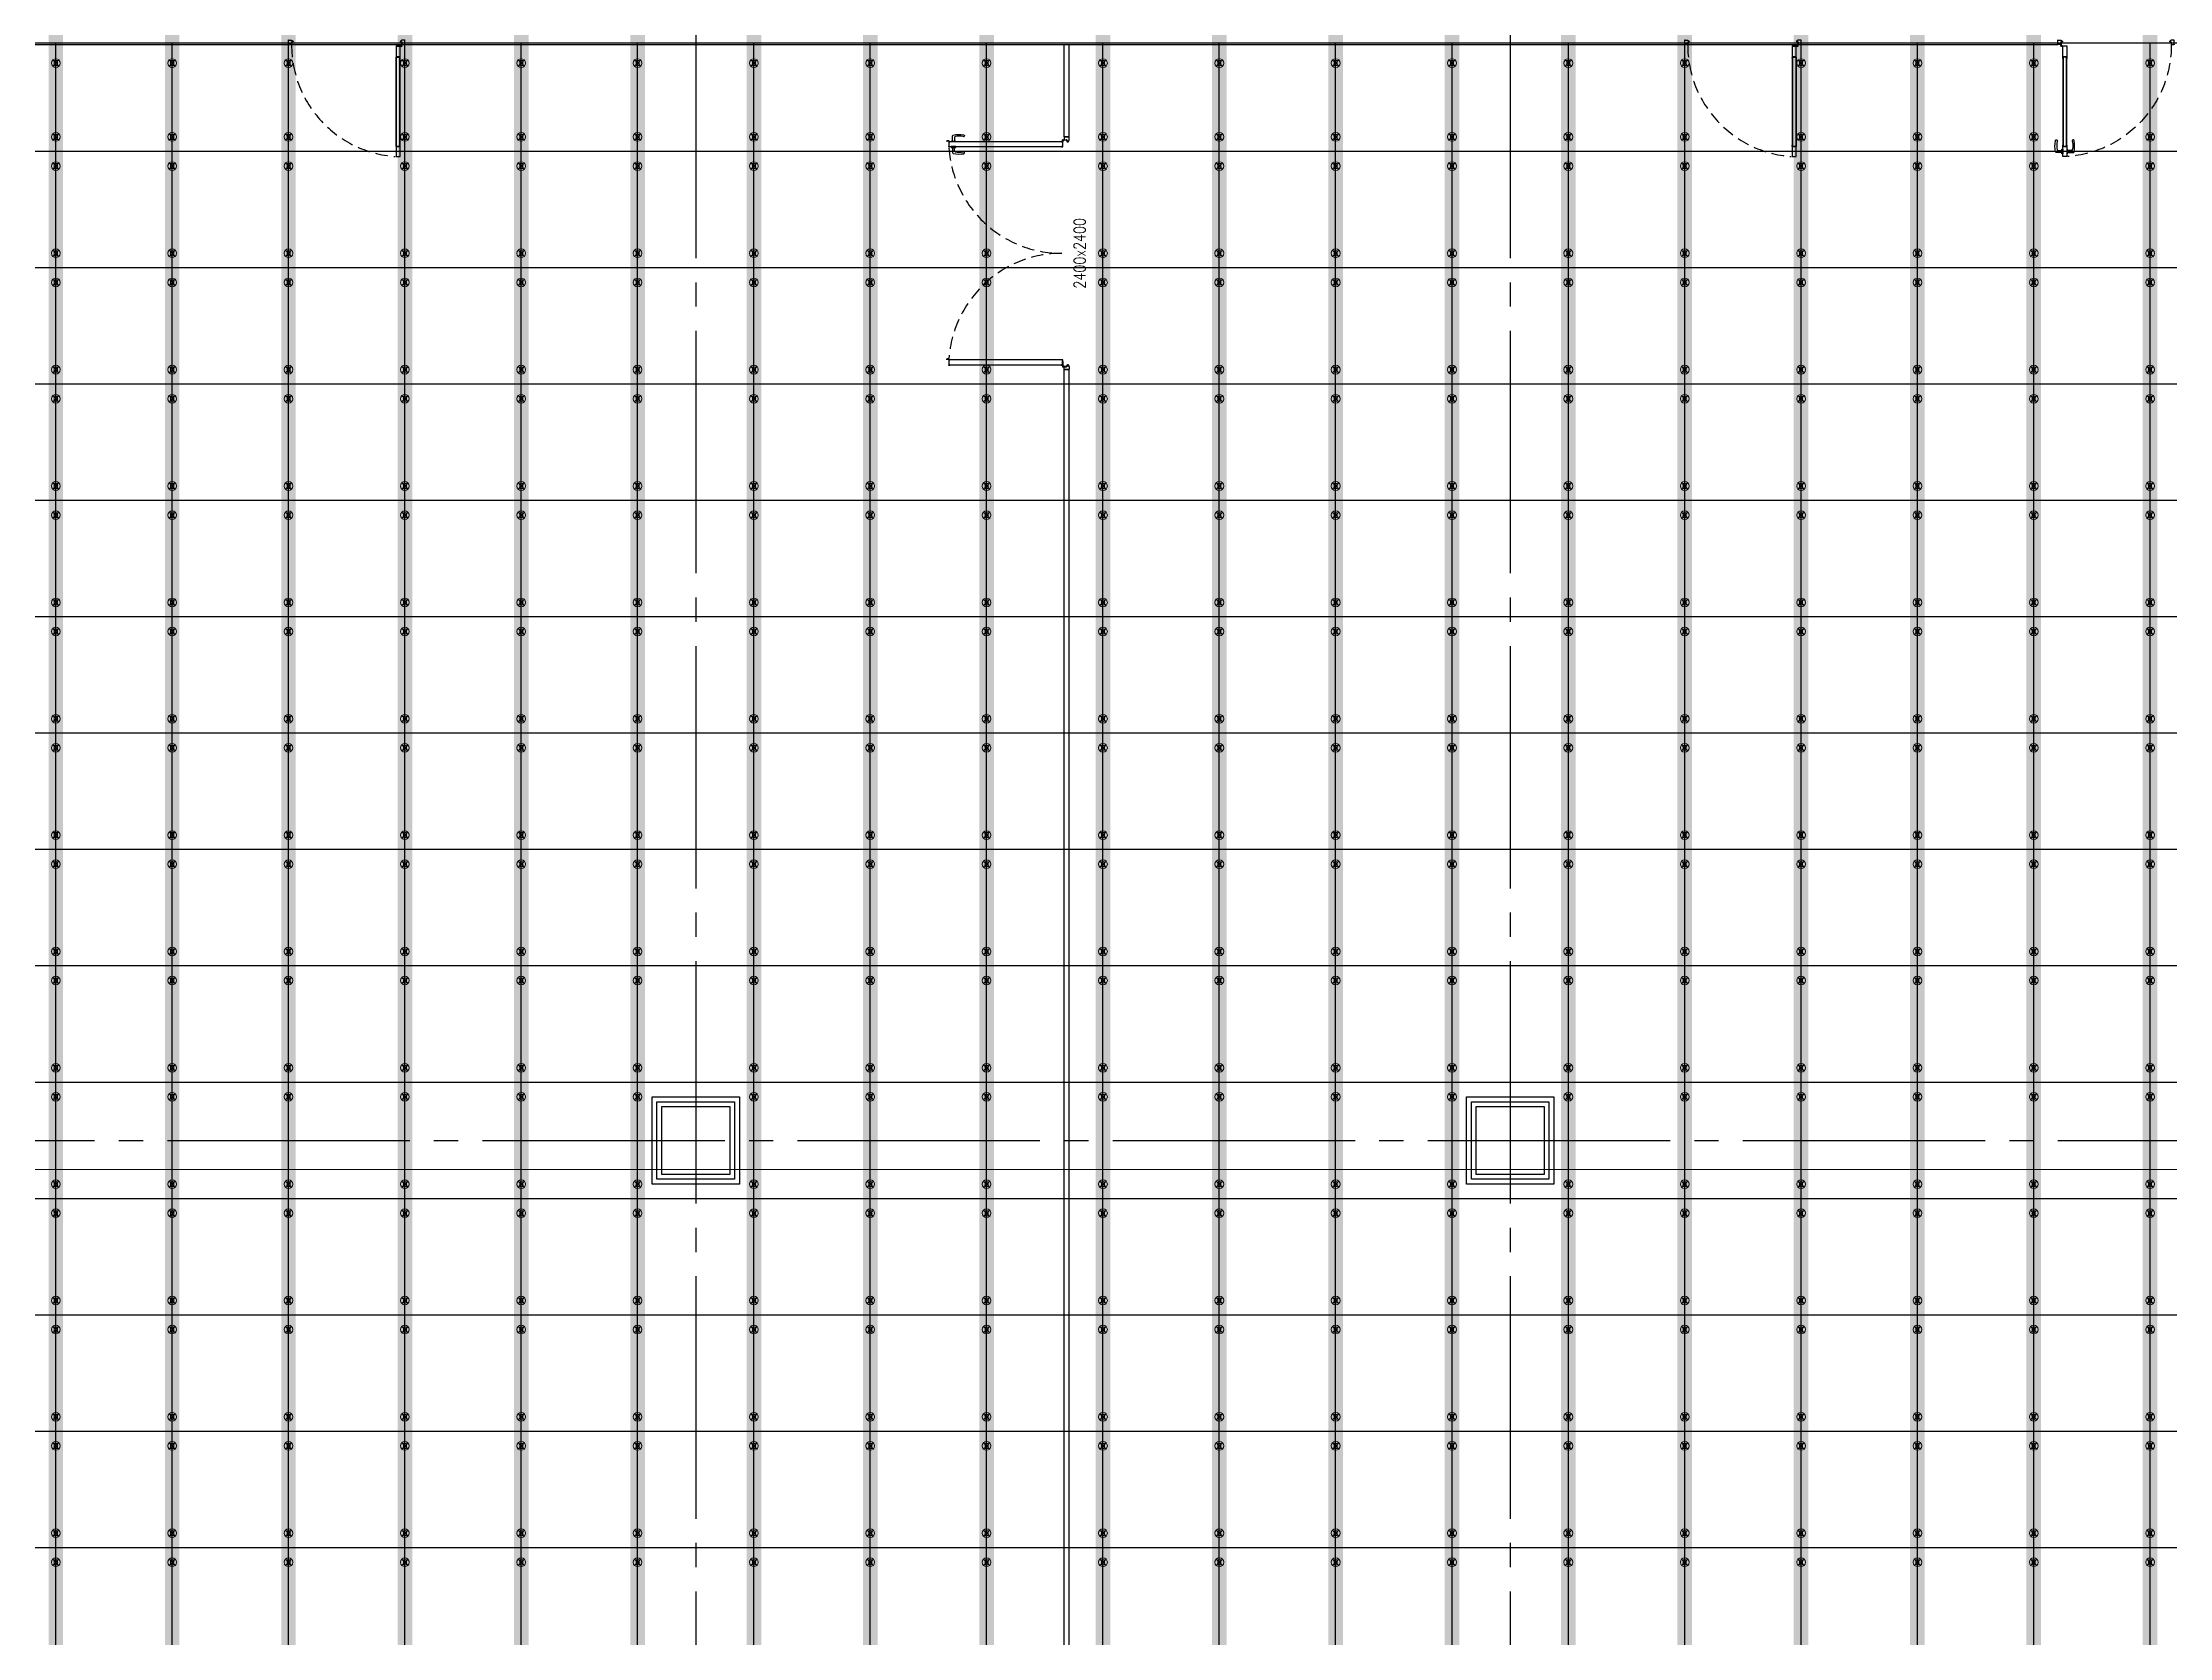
# Model space of a CAD drawing. Header units: millimetres. Extents: x -960 to 41501, y -1010 to 11880.
# Drawn here: x 5326 to 7520, y 6987 to 8632 of the extents above; entities that cross this region are included whole.
import ezdxf
from ezdxf.enums import TextEntityAlignment as Align

# ---------------------------------------------------------------- set-up
doc = ezdxf.new("R2010")
doc.units = ezdxf.units.MM
doc.header["$LTSCALE"] = 100
for name, pattern in [('188K-SM-03-F10-ARCH-PA-Y2257103$0$AP5A-SM-03-F20-ARCH-PA-Y2230801+Y2230803$0$ALL-PA-TXT-Y2221201$0$DASHED', [19.05, 12.7, -6.35]), ('188K-SM-03-F10-ARCH-PA-Y2257103$0$DASHED', [19.05, 12.7, -6.35]), ('X-S-FAB-L10$0$COL-CEN-LIN', [3.25, 2.5, -0.25, 0.25, -0.25])]:
    doc.linetypes.add(name, pattern=pattern)
for name, color, linetype in [('0-XREF', 7, 'Continuous'), ('188K-SM-03-F10-ARCH-CEIL-Y2257103$0$K-CEIL-4.2', 6, 'Continuous'), ('188K-SM-03-F10-ARCH-CEIL-Y2257103$0$K-CEIL-4.2-AREA', 6, 'Continuous'), ('188K-SM-03-F10-ARCH-CEIL-Y2257103$0$K-鋼構', 111, 'Continuous'), ('188K-SM-03-F10-ARCH-PA-Y2257103$0$K-Door', 53, 'Continuous'), ('188K-SM-03-F10-ARCH-PA-Y2257103$0$K-P1S-4.2-單抗', 53, 'Continuous'), ('188K-SM-03-F10-ARCH-PA-Y2257103$0$K-P2D-4.2-雙抗', 53, 'Continuous'), ('X-S-FAB-L10$0$0-DIM-TXT', 8, 'Continuous'), ('X-S-FAB-L10$0$BLOCK', 8, 'Continuous'), ('X-S-FAB-L10$0$CCL', 8, 'X-S-FAB-L10$0$COL-CEN-LIN'), ('X-S-FAB-L10$0$COL-S', 8, 'Continuous'), ('X-S-FAB-L10$0$S-FNDN', 8, 'Continuous')]:
    doc.layers.add(name, color=color, linetype=linetype)
doc.layers.add('188K-SM-03-F10-ARCH-CEIL-Y2257103$0$K-吊點-標準', color=6, linetype='Continuous', lineweight=9)
doc.styles.add('188K-SM-03-F10-ARCH-PA-Y2257103$0$14P7-XFDP10$0$AA-TXT', font='simplex.shx', dxfattribs={"width": 0.8, "bigfont": 'chineset.shx'})
doc.styles.add('188K-SM-03-F10-ARCH-PA-Y2257103$0$AP5A-SM-03-F20-ARCH-PA-Y2230801+Y2230803$0$ALL-PA-TXT-Y2221201$0$Standard', font='txt.shx', dxfattribs={"bigfont": 'chineset.shx'})
doc.styles.add('X-S-FAB-L10$0$CHINA', font='simplex.shx', dxfattribs={"width": 0.75, "bigfont": 'chineset.shx'})
doc.styles.add('X-S-FAB-L10$0$Standard', font='', dxfattribs={"width": 0.8})
doc.styles.add('X-S-FAB-L10$0$TG_NOTE_TEXT', font='simplex.shx', dxfattribs={"width": 0.75, "bigfont": 'chineset.shx'})
doc.styles.get('X-S-FAB-L10$0$Standard').set_extended_font_data('Microsoft JhengHei')

# ---------------------------------------------------------------- blocks, each defined once
blk = doc.blocks.new('X-S-FAB-L10$0$FAB2-L05')
at = {"layer": 'X-S-FAB-L10$0$CCL'}
for p, q in [((-20160, 11005), (-20160, 0)), ((-19320, 11005), (-19320, 0)), ((-26880, 8220), (1210, 8220))]:
    blk.add_line(p, q, dxfattribs=at)
at = {"layer": 'X-S-FAB-L10$0$COL-S'}
for points in [[(-20195, 8255), (-20125, 8255), (-20125, 8185), (-20195, 8185)], [(-19355, 8255), (-19285, 8255), (-19285, 8185), (-19355, 8185)]]:
    blk.add_lwpolyline(points, close=True, dxfattribs=at)
blk = doc.blocks.new('X-S-FAB-L10')
at = {"layer": 'X-S-FAB-L10$0$COL-S'}
for p, q in [((5965, 7535), (6035, 7535)), ((5965, 7465), (5965, 7535)), ((6035, 7535), (6035, 7465)), ((6805, 7535), (6875, 7535)), ((6805, 7465), (6805, 7535)), ((6875, 7535), (6875, 7465)), ((6035, 7465), (5965, 7465)), ((6875, 7465), (6805, 7465))]:
    blk.add_line(p, q, dxfattribs=at)
at = {"layer": 'X-S-FAB-L10$0$S-FNDN', "lineweight": 0, "flags": 128}
for points in [[(11935, 9055), (4350, 9055), (4350, 7470), (9330, 7470), (9330, -55), (11935, -55), (11935, 4530), (11070, 4530), (11070, 5003), (11935, 5003)], [(4350, 7470), (1830, 7470), (1830, 1500), (1812.5, 1500), (1812.5, -55), (9330, -55), (9330, 7470)]]:
    blk.add_lwpolyline(points, close=True, dxfattribs=at)
at = {"layer": 'X-S-FAB-L10$0$BLOCK'}
blk.add_blockref('X-S-FAB-L10$0$FAB2-L05', (26160, -720), dxfattribs=at)
at = {"style": 'X-S-FAB-L10$0$TG_NOTE_TEXT', "width": 0.5, "flags": 1}
for p in [(7463.3, 9020), (18268.3, 8649), (11197.8, 4800.2), (16485.8, 4800.2), (25420.3, 2635), (13360, 320, 0), (7463.3, -33.3)]:
    blk.add_attdef('WH', text='', height=20, dxfattribs=at).set_placement(p, align=Align.BOTTOM_LEFT)
at = {"width": 0.5}
for style, p in [('X-S-FAB-L10$0$TG_NOTE_TEXT', (7585, 9020)), ('X-S-FAB-L10$0$TG_NOTE_TEXT', (18390, 8649)), ('X-S-FAB-L10$0$TG_NOTE_TEXT', (11117.5, 4813.5)), ('X-S-FAB-L10$0$TG_NOTE_TEXT', (16607.5, 4813.5)), ('X-S-FAB-L10$0$TG_NOTE_TEXT', (25350, 2635)), ('X-S-FAB-L10$0$Standard', (13129.4, 325, 0)), ('X-S-FAB-L10$0$TG_NOTE_TEXT', (7585, -20))]:
    blk.add_attdef('DESC', text='', height=10, dxfattribs=dict(at, style=style)).set_placement(p, align=Align.BOTTOM_LEFT)
for tag, style, p in [('TYPE', 'X-S-FAB-L10$0$TG_NOTE_TEXT', (7619.3, 9020)), ('NO', 'X-S-FAB-L10$0$TG_NOTE_TEXT', (7650.1, 9020)), ('TYPE', 'X-S-FAB-L10$0$TG_NOTE_TEXT', (18424.2, 8649)), ('NO', 'X-S-FAB-L10$0$TG_NOTE_TEXT', (18455, 8649)), ('NO', 'X-S-FAB-L10$0$TG_NOTE_TEXT', (11088.6, 4813.5)), ('TYPE', 'X-S-FAB-L10$0$TG_NOTE_TEXT', (11151.8, 4813.5)), ('TYPE', 'X-S-FAB-L10$0$TG_NOTE_TEXT', (16641.8, 4813.5)), ('NO', 'X-S-FAB-L10$0$TG_NOTE_TEXT', (16672.6, 4813.5)), ('NO', 'X-S-FAB-L10$0$TG_NOTE_TEXT', (25313, 2635)), ('TYPE', 'X-S-FAB-L10$0$TG_NOTE_TEXT', (25350, 2635)), ('NO', 'X-S-FAB-L10$0$Standard', (13100, 320, 0)), ('TYPE', 'X-S-FAB-L10$0$Standard', (13129.4, 320, 0)), ('TYPE', 'X-S-FAB-L10$0$TG_NOTE_TEXT', (7619.3, -20)), ('NO', 'X-S-FAB-L10$0$TG_NOTE_TEXT', (7650.1, -20))]:
    blk.add_attdef(tag, text='', height=10, dxfattribs=dict(at, style=style)).set_placement(p, align=Align.BOTTOM_RIGHT)
at = {"style": 'X-S-FAB-L10$0$TG_NOTE_TEXT', "width": 0.5, "flags": 1}
for rotation, p in [(180, (43, 7480)), (180, (943, 7480)), (90, (24310, 3717.8)), (270, (17080, 1711.7))]:
    blk.add_attdef('WH', text='', height=20, rotation=rotation, dxfattribs=at).set_placement(p, align=Align.BOTTOM_LEFT)
at = {"width": 0.5}
for rotation, style, p in [(180, 'X-S-FAB-L10$0$Standard', (317.6, 7480)), (180, 'X-S-FAB-L10$0$Standard', (1217.6, 7480)), (90, 'X-S-FAB-L10$0$TG_NOTE_TEXT', (24310, 3647.5)), (270, 'X-S-FAB-L10$0$TG_NOTE_TEXT', (17080, 1605))]:
    blk.add_attdef('DESC', text='', height=10, rotation=rotation, dxfattribs=dict(at, style=style)).set_placement(p, align=Align.BOTTOM_LEFT)
for tag, rotation, style, p in [('TYPE', 180, 'X-S-FAB-L10$0$Standard', (317.6, 7480)), ('NO', 180, 'X-S-FAB-L10$0$Standard', (347, 7480)), ('TYPE', 180, 'X-S-FAB-L10$0$Standard', (1217.6, 7480)), ('NO', 180, 'X-S-FAB-L10$0$Standard', (1247, 7480)), ('TYPE', 90, 'X-S-FAB-L10$0$TG_NOTE_TEXT', (24310, 3647.5)), ('NO', 90, 'X-S-FAB-L10$0$TG_NOTE_TEXT', (24310, 3610.5)), ('TYPE', 270, 'X-S-FAB-L10$0$TG_NOTE_TEXT', (17080, 1605)), ('NO', 270, 'X-S-FAB-L10$0$TG_NOTE_TEXT', (17080, 1573))]:
    blk.add_attdef(tag, text='', height=10, rotation=rotation, dxfattribs=dict(at, style=style)).set_placement(p, align=Align.BOTTOM_RIGHT)
at = {"layer": 'X-S-FAB-L10$0$0-DIM-TXT', "style": 'X-S-FAB-L10$0$CHINA', "width": 0.75}
for p in [(667.4, 7855.1, -2689.4), (22627.4, 6728.8), (25644.7, 6728.8), (24778.8, 5569.1), (1118.3, 4980), (417.8, 4594.6), (23874.8, 4355), (22927.4, 4330.1), (23749.9, 3901.4), (417.8, 3765.2), (1118.3, 3730), (417.8, 3115.8), (536.9, 2227.8), (16909, 1782.7), (888.4, 880.5), (16977.4, 750), (18878.8, 750), (25641.2, 553.2), (21364, 526.9)]:
    blk.add_attdef('HIG', text='', height=80, dxfattribs=at).set_placement(p, align=Align.MIDDLE_LEFT)
blk = doc.blocks.new('188K-SM-03-F10-ARCH-CEIL-Y2257103$0$A$C2CA95053')
h = blk.add_hatch(color=256)
edge = h.paths.add_edge_path()
edge.add_arc((0, 0), 0.5, 0, 360)
for p, q in [((3.2, 3.2), (-3.2, -3.2)), ((3.2, -3.2), (-3.2, 3.2))]:
    blk.add_line(p, q)
blk.add_lwpolyline([(-1.6, 2.5), (-1.6, -2.5), (1.6, -2.5), (1.6, 2.5)], close=True)
for radius in [4.5, 0.5]:
    blk.add_circle((0, 0), radius)
blk = doc.blocks.new('188K-SM-03-F10-ARCH-CEIL-Y2257103$0$天花板吊點-附調整片 - 3_8_螺桿吊架 100 mm 高調整片-V1-1FL')
blk.add_blockref('188K-SM-03-F10-ARCH-CEIL-Y2257103$0$A$C2CA95053', (0, 0))
blk = doc.blocks.new('188K-SM-03-F10-ARCH-CEIL-Y2257103')
at = {"layer": '188K-SM-03-F10-ARCH-CEIL-Y2257103$0$K-CEIL-4.2'}
for p, q in [((5340, 2313.7), (5340, 8632.2)), ((5460, 2313.7), (5460, 8632.2)), ((5580, 2313.7), (5580, 8632.2)), ((5700, 2313.7), (5700, 8632.2)), ((5820, 2313.7), (5820, 8632.2)), ((5940, 2313.7), (5940, 8632.2)), ((6060, 2313.7), (6060, 8632.2)), ((6180, 2313.7), (6180, 8632.2)), ((6300, 2313.7), (6300, 8632.2)), ((6420, 312.7), (6420, 8632.2)), ((6540, 312.7), (6540, 8632.2)), ((6660, 312.7), (6660, 8632.2)), ((6780, 312.7), (6780, 8632.2)), ((6900, 312.7), (6900, 8632.2)), ((7020, 312.7), (7020, 8632.2)), ((7140, 312.7), (7140, 8632.2)), ((7260, 312.7), (7260, 8632.2)), ((7380, 312.7), (7380, 8632.2)), ((7500, 312.7), (7500, 8632.2)), ((19317.2, 8520), (1767.7, 8520)), ((19317.2, 8400), (1767.7, 8400)), ((19317.2, 8280), (1847.7, 8280)), ((19314.7, 8160), (1847.7, 8160)), ((19314.7, 8040), (1847.7, 8040)), ((19314.7, 7920), (1847.7, 7920)), ((19314.7, 7800), (1847.7, 7800)), ((19314.7, 7680), (1847.7, 7680)), ((19314.7, 7560), (1847.7, 7560)), ((19317.2, 7440), (1847.7, 7440)), ((19317.2, 7320), (1847.7, 7320)), ((21180, 7200), (1847.7, 7200)), ((21180, 7080), (1847.7, 7080))]:
    blk.add_line(p, q, dxfattribs=at)
at = {"layer": '188K-SM-03-F10-ARCH-CEIL-Y2257103$0$K-CEIL-4.2-AREA', "elevation": 0}
blk.add_lwpolyline([(16747.2, 312.7), (14882.2, 312.7), (14882.2, 42.7), (14157.7, 42.7), (14157.7, 312.7), (1847.7, 312.7), (1847.7, 8305.8), (1767.7, 8305.8), (1767.7, 8632.2), (17592.2, 8632.2)], dxfattribs=at)
at = {"layer": '188K-SM-03-F10-ARCH-CEIL-Y2257103$0$K-CEIL-4.2-AREA'}
for points in [[(5965, 7535), (6035, 7535), (6035, 7465), (5965, 7465)], [(6805, 7535), (6875, 7535), (6875, 7465), (6805, 7465)]]:
    blk.add_lwpolyline(points, close=True, dxfattribs=at)
at = {"layer": '188K-SM-03-F10-ARCH-CEIL-Y2257103$0$K-鋼構', "const_width": 15, "elevation": 0}
for points in [[(7380, 9007.5), (7380, -7.5)], [(5340, 8769.9), (5340, 230)], [(5460, 8769.9), (5460, 230)], [(5580, 8769.9), (5580, 230)], [(5820, 8769.9), (5820, 230)], [(5940, 8769.9), (5940, 230)], [(6060, 8769.9), (6060, 230)], [(6180, 8769.9), (6180, 230)], [(6420, 8769.9), (6420, 230)], [(6540, 8769.9), (6540, 230)], [(6660, 8769.9), (6660, 230)], [(6780, 8769.9), (6780, 230)], [(7020, 8769.9), (7020, 230)], [(7140, 8769.9), (7140, 230)], [(7260, 8769.9), (7260, 230)]]:
    blk.add_lwpolyline(points, dxfattribs=at)
at = {"layer": '188K-SM-03-F10-ARCH-CEIL-Y2257103$0$K-鋼構', "const_width": 15}
for points in [[(7500, 9007.5), (7500, -7.5)], [(5700, 8769.9), (5700, 230)], [(6300, 8769.9), (6300, 230)], [(6900, 8769.9), (6900, 230)]]:
    blk.add_lwpolyline(points, dxfattribs=at)
at = {"layer": '188K-SM-03-F10-ARCH-CEIL-Y2257103$0$K-吊點-標準', "color": 170, "lineweight": 18, "rotation": 179.9999999999997}
for p in [(5340, 8611.2), (5460, 8611.2), (5580, 8611.2), (5700, 8611.2), (5820, 8611.2), (5940, 8611.2), (6060, 8611.2), (6180, 8611.2), (6300, 8611.2), (6420, 8611.2), (6540, 8611.2), (6660, 8611.2), (6780, 8611.2), (6900, 8611.2), (7020, 8611.2), (7140, 8611.2), (7260, 8611.2), (7380, 8611.2), (7500, 8611.2), (5340, 8535), (5460, 8535), (5580, 8535), (5700, 8535), (5820, 8535), (5940, 8535), (6060, 8535), (6180, 8535), (6300, 8535), (6420, 8535), (6540, 8535), (6660, 8535), (6780, 8535), (6900, 8535), (7020, 8535), (7140, 8535), (7260, 8535), (7380, 8535), (7500, 8535), (5340, 8505), (5460, 8505), (5580, 8505), (5700, 8505), (5820, 8505), (5940, 8505), (6060, 8505), (6180, 8505), (6300, 8505), (6420, 8505), (6540, 8505), (6660, 8505), (6780, 8505), (6900, 8505), (7020, 8505), (7140, 8505), (7260, 8505), (7380, 8505), (7500, 8505), (5340, 8415), (5460, 8415), (5580, 8415), (5700, 8415), (5820, 8415), (5940, 8415), (6060, 8415), (6180, 8415), (6300, 8415), (6420, 8415), (6540, 8415), (6660, 8415), (6780, 8415), (6900, 8415), (7020, 8415), (7140, 8415), (7260, 8415), (7380, 8415), (7500, 8415), (5340, 8385), (5460, 8385), (5580, 8385), (5700, 8385), (5820, 8385), (5940, 8385), (6060, 8385), (6180, 8385), (6300, 8385), (6420, 8385), (6540, 8385), (6660, 8385), (6780, 8385), (6900, 8385), (7020, 8385), (7140, 8385), (7260, 8385), (7380, 8385), (7500, 8385), (5340, 8295), (5460, 8295), (5580, 8295), (5700, 8295), (5820, 8295), (5940, 8295), (6060, 8295), (6180, 8295), (6300, 8295), (6420, 8295), (6540, 8295), (6660, 8295), (6780, 8295), (6900, 8295), (7020, 8295), (7140, 8295), (7260, 8295), (7380, 8295), (7500, 8295), (5340, 8265), (5460, 8265), (5580, 8265), (5700, 8265), (5820, 8265), (5940, 8265), (6060, 8265), (6180, 8265), (6300, 8265), (6420, 8265), (6540, 8265), (6660, 8265), (6780, 8265), (6900, 8265), (7020, 8265), (7140, 8265), (7260, 8265), (7380, 8265), (7500, 8265), (5340, 8175), (5460, 8175), (5580, 8175), (5700, 8175), (5820, 8175), (5940, 8175), (6060, 8175), (6180, 8175), (6300, 8175), (6420, 8175), (6540, 8175), (6660, 8175), (6780, 8175), (6900, 8175), (7020, 8175), (7140, 8175), (7260, 8175), (7380, 8175), (7500, 8175), (5340, 8145), (5460, 8145), (5580, 8145), (5700, 8145), (5820, 8145), (5940, 8145), (6060, 8145), (6180, 8145), (6300, 8145), (6420, 8145), (6540, 8145), (6660, 8145), (6780, 8145), (6900, 8145), (7020, 8145), (7140, 8145), (7260, 8145), (7380, 8145), (7500, 8145), (5340, 8055), (5460, 8055), (5580, 8055), (5700, 8055), (5820, 8055), (5940, 8055), (6060, 8055), (6180, 8055), (6300, 8055), (6420, 8055), (6540, 8055), (6660, 8055), (6780, 8055), (6900, 8055), (7020, 8055), (7140, 8055), (7260, 8055), (7380, 8055), (7500, 8055), (5340, 8025), (5460, 8025), (5580, 8025), (5700, 8025), (5820, 8025), (5940, 8025), (6060, 8025), (6180, 8025), (6300, 8025), (6420, 8025), (6540, 8025), (6660, 8025), (6780, 8025), (6900, 8025), (7020, 8025), (7140, 8025), (7260, 8025), (7380, 8025), (7500, 8025), (5340, 7935), (5460, 7935), (5580, 7935), (5700, 7935), (5820, 7935), (5940, 7935), (6060, 7935), (6180, 7935), (6300, 7935), (6420, 7935), (6540, 7935), (6660, 7935), (6780, 7935), (6900, 7935), (7020, 7935), (7140, 7935), (7260, 7935), (7380, 7935), (7500, 7935), (5340, 7905), (5460, 7905), (5580, 7905), (5700, 7905), (5820, 7905), (5940, 7905), (6060, 7905), (6180, 7905), (6300, 7905), (6420, 7905), (6540, 7905), (6660, 7905), (6780, 7905), (6900, 7905), (7020, 7905), (7140, 7905), (7260, 7905), (7380, 7905), (7500, 7905), (5340, 7815), (5460, 7815), (5580, 7815), (5700, 7815), (5820, 7815), (5940, 7815), (6060, 7815), (6180, 7815), (6300, 7815), (6420, 7815), (6540, 7815), (6660, 7815), (6780, 7815), (6900, 7815), (7020, 7815), (7140, 7815), (7260, 7815), (7380, 7815), (7500, 7815), (5340, 7785), (5460, 7785), (5580, 7785), (5700, 7785), (5820, 7785), (5940, 7785), (6060, 7785), (6180, 7785), (6300, 7785), (6420, 7785), (6540, 7785), (6660, 7785), (6780, 7785), (6900, 7785), (7020, 7785), (7140, 7785), (7260, 7785), (7380, 7785), (7500, 7785), (5340, 7695), (5460, 7695), (5580, 7695), (5700, 7695), (5820, 7695), (5940, 7695), (6060, 7695), (6180, 7695), (6300, 7695), (6420, 7695), (6540, 7695), (6660, 7695), (6780, 7695), (6900, 7695), (7020, 7695), (7140, 7695), (7260, 7695), (7380, 7695), (7500, 7695), (5340, 7665), (5460, 7665), (5580, 7665), (5700, 7665), (5820, 7665), (5940, 7665), (6060, 7665), (6180, 7665), (6300, 7665), (6420, 7665), (6540, 7665), (6660, 7665), (6780, 7665), (6900, 7665), (7020, 7665), (7140, 7665), (7260, 7665), (7380, 7665), (7500, 7665), (5340, 7575), (5460, 7575), (5580, 7575), (5700, 7575), (5820, 7575), (5940, 7575), (6060, 7575), (6180, 7575), (6300, 7575), (6420, 7575), (6540, 7575), (6660, 7575), (6780, 7575), (6900, 7575), (7020, 7575), (7140, 7575), (7260, 7575), (7380, 7575), (7500, 7575), (5340, 7545), (5460, 7545), (5580, 7545), (5700, 7545), (5820, 7545), (5940, 7545), (6060, 7545), (6180, 7545), (6300, 7545), (6420, 7545), (6540, 7545), (6660, 7545), (6780, 7545), (6900, 7545), (7020, 7545), (7140, 7545), (7260, 7545), (7380, 7545), (7500, 7545), (5340, 7455), (5460, 7455), (5580, 7455), (5700, 7455), (5820, 7455), (5940, 7455), (6060, 7455), (6180, 7455), (6300, 7455), (6420, 7455), (6540, 7455), (6660, 7455), (6780, 7455), (6900, 7455), (7020, 7455), (7140, 7455), (7260, 7455), (7380, 7455), (7500, 7455), (5340, 7425), (5460, 7425), (5580, 7425), (5700, 7425), (5820, 7425), (5940, 7425), (6060, 7425), (6180, 7425), (6300, 7425), (6420, 7425), (6540, 7425), (6660, 7425), (6780, 7425), (6900, 7425), (7020, 7425), (7140, 7425), (7260, 7425), (7380, 7425), (7500, 7425), (5340, 7335), (5460, 7335), (5580, 7335), (5700, 7335), (5820, 7335), (5940, 7335), (6060, 7335), (6180, 7335), (6300, 7335), (6420, 7335), (6540, 7335), (6660, 7335), (6780, 7335), (6900, 7335), (7020, 7335), (7140, 7335), (7260, 7335), (7380, 7335), (7500, 7335), (5340, 7305), (5460, 7305), (5580, 7305), (5700, 7305), (5820, 7305), (5940, 7305), (6060, 7305), (6180, 7305), (6300, 7305), (6420, 7305), (6540, 7305), (6660, 7305), (6780, 7305), (6900, 7305), (7020, 7305), (7140, 7305), (7260, 7305), (7380, 7305), (7500, 7305), (5340, 7215), (5460, 7215), (5580, 7215), (5700, 7215), (5820, 7215), (5940, 7215), (6060, 7215), (6180, 7215), (6300, 7215), (6420, 7215), (6540, 7215), (6660, 7215), (6780, 7215), (6900, 7215), (7020, 7215), (7140, 7215), (7260, 7215), (7380, 7215), (7500, 7215), (5340, 7185), (5460, 7185), (5580, 7185), (5700, 7185), (5820, 7185), (5940, 7185), (6060, 7185), (6180, 7185), (6300, 7185), (6420, 7185), (6540, 7185), (6660, 7185), (6780, 7185), (6900, 7185), (7020, 7185), (7140, 7185), (7260, 7185), (7380, 7185), (7500, 7185), (5340, 7095), (5460, 7095), (5580, 7095), (5700, 7095), (5820, 7095), (5940, 7095), (6060, 7095), (6180, 7095), (6300, 7095), (6420, 7095), (6540, 7095), (6660, 7095), (6780, 7095), (6900, 7095), (7020, 7095), (7140, 7095), (7260, 7095), (7380, 7095), (7500, 7095), (5340, 7065), (5460, 7065), (5580, 7065), (5700, 7065), (5820, 7065), (5940, 7065), (6060, 7065), (6180, 7065), (6300, 7065), (6420, 7065), (6540, 7065), (6660, 7065), (6780, 7065), (6900, 7065), (7020, 7065), (7140, 7065), (7260, 7065), (7380, 7065), (7500, 7065)]:
    blk.add_blockref('188K-SM-03-F10-ARCH-CEIL-Y2257103$0$天花板吊點-附調整片 - 3_8_螺桿吊架 100 mm 高調整片-V1-1FL', p, dxfattribs=at)
blk = doc.blocks.new('188K-SM-03-F10-ARCH-PA-Y2257103$0$單開庫板門-1200x2400)圓型拉環鎖+輔助鎖)')
at = {"ltscale": 0.1}
for p, q in [((26008.6, -11403.6), (26004.5, -11403.6)), ((26004.5, -11403.6), (26004.5, -11414.1)), ((26008.6, -11414.1), (26008.6, -11403.6)), ((26004.5, -11414.1), (26004.5, -11415.3)), ((26004.5, -11414.1), (26008.6, -11414.1)), ((26004.5, -11415.4), (26004.6, -11415.5)), ((26008.6, -11414), (26004.6, -11414)), ((26004.6, -11414.3), (26004.6, -11414.2)), ((26004.6, -11415.3), (26004.6, -11414.5)), ((26004.7, -11414.1), (26006.5, -11414.1)), ((26005.1, -11414.4), (26004.7, -11414.4)), ((26004.7, -11414.5), (26005.1, -11414.5)), ((26004.7, -11414.5), (26004.7, -11506)), ((26004.7, -11506), (26004.7, -11414.5)), ((26004.7, -11414.5), (26004.7, -11414.5)), ((26004.7, -11415.4), (26004.7, -11415.3)), ((26005.2, -11414.4), (26005.2, -11414.4)), ((26006.5, -11414.1), (26006.6, -11414.1)), ((26006.6, -11414.1), (26006.6, -11414.1)), ((26006.6, -11414.1), (26008.4, -11414.1)), ((26008.4, -11414.4), (26008, -11414.4)), ((26008, -11414.4), (26008, -11414.4)), ((26008, -11414.5), (26008.4, -11414.5)), ((26008.4, -11506), (26008.4, -11414.5)), ((26008.4, -11414.5), (26008.4, -11414.5)), ((26008.4, -11414.5), (26008.4, -11506)), ((26008.4, -11415.3), (26008.4, -11415.4)), ((26008.5, -11414.2), (26008.5, -11414.3)), ((26008.5, -11414.5), (26008.5, -11415.3)), ((26008.5, -11415.5), (26008.6, -11415.4)), ((26008.6, -11415.3), (26008.6, -11414.1)), ((26008.6, -11506.4), (26004.5, -11506.4)), ((26004.5, -11506.4), (26004.5, -11518)), ((26004.7, -11506), (26004.7, -11506)), ((26008.4, -11506), (26008.4, -11506)), ((26008.6, -11518), (26008.6, -11506.4)), ((25999.5, -11519.7), (25999.5, -11523.2)), ((26002.5, -11519.1), (26000, -11519.1)), ((26000, -11523.7), (26002.4, -11523.7)), ((26002.4, -11523.7), (26004.1, -11522.6)), ((26002.9, -11518.5), (26002.6, -11518.5)), ((26002.6, -11518.5), (26002.6, -11521)), ((26002.6, -11521.9), (26002.6, -11519.3)), ((26002.6, -11521), (26002.9, -11521)), ((26003.4, -11521.9), (26002.6, -11521.9)), ((26002.9, -11521), (26002.9, -11518.5)), ((26003.3, -11522.2), (26003.3, -11522)), ((26003.3, -11522), (26003.4, -11522)), ((26004, -11522.2), (26003.3, -11522.2)), ((26008.3, -11517.5), (26003.6, -11517.5)), ((26003.6, -11517.5), (26003.6, -11517.7)), ((26003.6, -11517.7), (26008.3, -11517.7)), ((26004.1, -11521.9), (26003.9, -11521.9)), ((26003.9, -11522), (26004, -11522)), ((26004, -11522), (26004, -11522.2)), ((26004.2, -11522.4), (26004.2, -11521.9)), ((26004.5, -11518), (26008.6, -11518)), ((26008.3, -11517.7), (26008.3, -11517.5)), ((26114.8, -11521.9), (26115.1, -11521.9)), ((26114.8, -11522.4), (26114.8, -11521.9)), ((26114.9, -11522), (26114.9, -11522.2)), ((26115.1, -11522), (26114.9, -11522)), ((26114.9, -11522.2), (26115.7, -11522.2)), ((26116.6, -11523.7), (26114.9, -11522.6)), ((26115.5, -11521.9), (26116.3, -11521.9)), ((26115.7, -11522), (26115.5, -11522)), ((26115.7, -11522.2), (26115.7, -11522)), ((26116.3, -11521.9), (26116.3, -11519.3)), ((26116.5, -11519.1), (26119, -11519.1)), ((26119, -11523.7), (26116.6, -11523.7)), ((26119.5, -11519.7), (26119.5, -11523.2))]:
    blk.add_line(p, q, dxfattribs=at)
blk.add_lwpolyline([(26006.6, -11506.4), (26006.5, -11506.3), (26004.7, -11506.3, -0.414214), (26004.6, -11506.3), (26004.6, -11506.1, -0.414214), (26004.7, -11506.1), (26005.1, -11506.1, 0.414214), (26005.2, -11506.1), (26005.2, -11506, 0.414214), (26005.1, -11506), (26004.7, -11506, -0.414214), (26004.6, -11506), (26004.6, -11505.2, -0.414214), (26004.7, -11505.2), (26004.7, -11505.2, 0.414214), (26004.7, -11505.2), (26004.7, -11505, 0.72636), (26004.6, -11505), (26004.5, -11505.1, 0.158507), (26004.5, -11505.2), (26004.5, -11506.4, 0.414214), (26004.6, -11506.5), (26008.6, -11506.5, 0.414214), (26008.6, -11506.4), (26008.6, -11505.2, 0.158507), (26008.6, -11505.1), (26008.5, -11505, 0.72636), (26008.4, -11505), (26008.4, -11505.2, 0.414214), (26008.5, -11505.2, -0.414214), (26008.5, -11505.2), (26008.5, -11506, -0.414214), (26008.4, -11506), (26008, -11506, 0.414214), (26008, -11506), (26008, -11506.1, 0.414214), (26008, -11506.1), (26008.4, -11506.1, -0.414214), (26008.5, -11506.1), (26008.5, -11506.3, -0.414214), (26008.4, -11506.3), (26006.6, -11506.3)], format="xyb", close=True, dxfattribs=at)
for points in [[(25999.5, -11518.9), (25999.5, -11523.9)], [(26119.5, -11518.9), (26119.5, -11523.9)]]:
    blk.add_lwpolyline(points)
at = {"linetype": '188K-SM-03-F10-ARCH-PA-Y2257103$0$AP5A-SM-03-F20-ARCH-PA-Y2230801+Y2230803$0$ALL-PA-TXT-Y2221201$0$DASHED', "ltscale": 0.01}
blk.add_arc((26001.1, -11518.7), 115.3, 359.8531, 85.8135, dxfattribs=at)
at = {"ltscale": 0.1}
for centre, radius, start, end in [((26004.6, -11414.1), 0.0313, 90, 180), ((26004.6, -11415.3), 0.0313, 180, 216.0274), ((26004.7, -11414.2), 0.0313, 90, 180), ((26004.7, -11414.3), 0.0313, 180, 270), ((26004.7, -11414.5), 0.0313, 90, 180), ((26004.7, -11415.3), 0.0209, 180, 270), ((26004.7, -11415.4), 0.0313, 216.0274, 360), ((26004.7, -11415.3), 0.0209, 360, 90), ((26005.1, -11414.4), 0.0313, 270, 0), ((26005.1, -11414.4), 0.0313, 0, 90), ((26008, -11414.4), 0.0313, 90, 180), ((26008, -11414.4), 0.0313, 180, 270), ((26008.4, -11414.2), 0.0313, 360, 90), ((26008.4, -11414.3), 0.0313, 270, 0), ((26008.4, -11414.5), 0.0313, 0, 90), ((26008.5, -11415.3), 0.0209, 90, 180), ((26008.5, -11415.4), 0.0313, 180, 323.9726), ((26008.5, -11415.3), 0.0209, 270, 360), ((26008.6, -11414.1), 0.0313, 360, 90), ((26008.6, -11415.3), 0.0313, 323.9726, 360)]:
    blk.add_arc(centre, radius, start, end, dxfattribs=at)
for centre, major_axis, start_param, end_param in [((26000, -11519.7), (0.369, -0.369), 2.356194, 3.926991), ((26000, -11523.2), (-0.369, -0.369), 5.497787, 7.068583), ((26002.5, -11519.3), (0.111, -0.111), 7.068583, 8.63938), ((26003.4, -11521.9), (-0.0369, -0.0369), 0.785398, 3.926991), ((26003.9, -11521.9), (-0.0369, -0.0369), 3.926991, 7.068583), ((26004.1, -11521.9), (0.0369, -0.0369), 7.068583, 8.63938), ((26003.9, -11522.4), (0.221, -0.221), 6.162283, 7.068583), ((26114.8, -11521.9), (-0.0369, -0.0369), -2.356194, -0.785398), ((26115.1, -11522.4), (-0.221, -0.221), -0.785398, 0.120903), ((26115.1, -11521.9), (0.0369, -0.0369), -0.785398, 2.356194), ((26115.5, -11521.9), (0.0369, -0.0369), 2.356194, 5.497787), ((26116.5, -11519.3), (-0.111, -0.111), -2.356194, -0.785398), ((26119, -11519.7), (-0.369, -0.369), 2.356194, 3.926991), ((26119, -11523.2), (0.369, -0.369), -0.785398, 0.785398)]:
    blk.add_ellipse(centre, major_axis=major_axis, ratio=1, start_param=start_param, end_param=end_param, dxfattribs=at)
at = {"ltscale": 0.1, "extrusion": (0, 0, -1)}
blk.add_ellipse((26003.1, -11517.9), major_axis=(-0.516, 0.516), ratio=1, start_param=5.497787, end_param=11.780972, dxfattribs=at)
at = {"color": 8, "ltscale": 0.1, "style": '188K-SM-03-F10-ARCH-PA-Y2257103$0$AP5A-SM-03-F20-ARCH-PA-Y2230801+Y2230803$0$ALL-PA-TXT-Y2221201$0$Standard', "width": 0.85}
blk.add_text('1200*2400', height=8, dxfattribs=at).set_placement((26058.4, -11534.4), align=Align.MIDDLE_CENTER)
blk = doc.blocks.new('188K-SM-03-F10-ARCH-PA-Y2257103$0$雙開門-2400×2400')
for p, q in [((225.2, 117.7), (223.8, 117.6)), ((229.2, 117.7), (225.2, 117.7)), ((225.2, 115.5), (229.2, 115.5)), ((229.2, 119), (229.2, 114.1)), ((230, 119), (229.2, 119)), ((229.2, 114.1), (230, 114.1)), ((230, 114.1), (230, 119)), ((0, 2.5), (0, -2.5)), ((0, -1.9), (0, 1.9)), ((0.6, 2.5), (3, 2.5)), ((3, 2.5), (3, 0.2)), ((3, 0.2), (3, 0.2)), ((239.4, 2.5), (237, 2.5)), ((237, 2.5), (237, -0.2)), ((237, -0.2), (237, 0)), ((240, 2.5), (240, -2.5)), ((240, -1.9), (240, 1.9)), ((3, -2.5), (0.6, -2.5)), ((4.7, -1.9), (3, -2.5)), ((3.7, -0.6), (3.9, -0.6)), ((3.9, -0.6), (4, -0.6)), ((4.1, -0.7), (4, -0.7)), ((4, -0.7), (4, -1.5)), ((4, -1.5), (4.6, -1.5)), ((4.5, -0.2), (4.1, -0.2)), ((4.1, -0.7), (4.1, -0.7)), ((4.6, -0.7), (4.5, -0.7)), ((4.5, -0.7), (4.5, -0.7)), ((4.6, -0.6), (4.7, -0.6)), ((4.6, -1.5), (4.6, -0.7)), ((4.7, -0.6), (4.8, -0.6)), ((5, -0.8), (5, -1.5)), ((235, -0.8), (235, -1.5)), ((235.3, -0.6), (235.2, -0.6)), ((235.4, -0.6), (235.3, -0.6)), ((235.3, -1.9), (237, -2.5)), ((235.4, -1.5), (235.4, -0.7)), ((235.4, -0.7), (235.5, -0.7)), ((236, -1.5), (235.4, -1.5)), ((235.5, -0.2), (235.9, -0.2)), ((235.5, -0.7), (235.5, -0.7)), ((235.9, -0.7), (235.9, -0.7)), ((235.9, -0.7), (236, -0.7)), ((236.1, -0.6), (236, -0.6)), ((236, -0.7), (236, -1.5)), ((236.3, -0.6), (236.1, -0.6)), ((237, -2.5), (239.4, -2.5))]:
    blk.add_line(p, q)
for points in [[(10.9, 121.6), (10.9, 123.4), (10.9, 121.6), (4.3, 121.6), (4.3, 121.5), (4.7, 121.5), (4.7, 120.4, 0.414214), (4.8, 120.3), (5, 120.3), (5, 120.4), (4.9, 120.4), (4.9, 121.4), (5, 121.4), (5, 4.1), (4.9, 4.1), (4.9, 5.1), (5, 5.1), (5, 5.2), (4.8, 5.2, 0.414214), (4.7, 5.1), (4.7, 4, 0.414214), (4.8, 3.8), (10.2, 3.8, 0.414214), (10.3, 4), (10.3, 5.1, 0.414214), (10.2, 5.2), (10, 5.2), (10, 5.1), (10.1, 5.1), (10.1, 4.1), (10, 4.1), (10, 121.4), (10.1, 121.4), (10.1, 120.4), (10, 120.4), (10, 120.3), (10.2, 120.3, 0.414214), (10.3, 120.4), (10.3, 121.4), (11.1, 121.4, 0.414214), (11.1, 121.4), (11.1, 123.6, 0.414214), (11.1, 123.7), (10.3, 123.7), (10.3, 123.4), (10.9, 123.4)], [(235.9, 121.6), (235.9, 123.4), (235.9, 121.6), (229.3, 121.6), (229.3, 121.5), (229.7, 121.5), (229.7, 120.4, 0.414214), (229.8, 120.3), (230, 120.3), (230, 120.4), (229.9, 120.4), (229.9, 121.4), (230, 121.4), (230, 4.1), (229.9, 4.1), (229.9, 5.1), (230, 5.1), (230, 5.2), (229.8, 5.2, 0.414214), (229.7, 5.1), (229.7, 4, 0.414214), (229.8, 3.8), (235.2, 3.8, 0.414214), (235.3, 4), (235.3, 5.1, 0.414214), (235.2, 5.2), (235, 5.2), (235, 5.1), (235.1, 5.1), (235.1, 4.1), (235, 4.1), (235, 121.4), (235.1, 121.4), (235.1, 120.4), (235, 120.4), (235, 120.3), (235.2, 120.3, 0.414214), (235.3, 120.4), (235.3, 121.4), (236.1, 121.4, 0.414214), (236.1, 121.4), (236.1, 123.6, 0.414214), (236.1, 123.7), (235.3, 123.7), (235.3, 123.4), (235.9, 123.4)], [(235.8, 117.7), (239.8, 117.7), (241.2, 117.6, -0.327495), (242, 116.9, -0.089847), (242.2, 106.2, -1.144881), (240.3, 106.6, 0.137079), (240.3, 114.9, 0.349357), (239.8, 115.5), (235.8, 115.5)]]:
    blk.add_lwpolyline(points, format="xyb")
blk.add_lwpolyline([(235, 114.1), (235, 119), (235.8, 119), (235.8, 114.1)], close=True)
at = {"ltscale": 500}
for points in [[(3.3, 0.3), (3.3, 3.1), (3, 3.1), (3, 0.3)], [(8.5, 3.8), (4, 3.8), (4, 4.1), (8.5, 4.1)], [(231.5, 3.8), (236, 3.8), (236, 4.1), (231.5, 4.1)], [(236.7, -0.1), (236.7, 3.1), (237, 3.1), (237, -0.1)]]:
    blk.add_lwpolyline(points, close=True, dxfattribs=at)
at = {"linetype": '188K-SM-03-F10-ARCH-PA-Y2257103$0$DASHED', "ltscale": 0.01}
for centre, start, end in [((3.5, 5.1), 0, 85.9993), ((236.5, 5.1), 94.0007, 180)]:
    blk.add_arc(centre, 116.5, start, end, dxfattribs=at)
for centre, radius, start, end in [((0.6, 1.9), 0.598, 90, 180), ((3.9, 0.2), 0.855, 178.2453, 256.7344), ((236.3, 0), 0.659, 270, 360), ((239.4, 1.9), 0.598, 0, 90), ((0.6, -1.9), 0.598, 180, 270), ((4.3, -0.6), 0.427, 111.7868, 180), ((4, -0.7), 0.11, 360, 90), ((4.3, -0.6), 0.427, 0, 68.2132), ((4.6, -0.7), 0.11, 90, 180), ((4.5, -1.5), 0.5, 288.9704, 0), ((4.8, -0.8), 0.2, 0, 90), ((235.2, -0.8), 0.2, 90, 180), ((235.5, -1.5), 0.5, 180, 251.0296), ((235.7, -0.6), 0.427, 111.7868, 180), ((235.4, -0.7), 0.11, 360, 90), ((235.7, -0.6), 0.427, 0, 68.2132), ((236, -0.7), 0.11, 90, 180), ((239.4, -1.9), 0.598, 270, 360)]:
    blk.add_arc(centre, radius, start, end)
for centre, major_axis, start_param, end_param in [((252.5, 110.9), (-21.3, 21.3), 0.585307, 0.943734), ((223.9, 116.7), (0.624, 0.624), 0.866962, 2.13291), ((239.6, 110.8), (-10.9, 10.9), 0.51383, 1.058752), ((225.3, 114.9), (-0.417, 0.417), -0.669314, 0.675093), ((223.8, 106.3), (-0.707, 0.707), 0.872811, 4.284184)]:
    blk.add_ellipse(centre, major_axis=major_axis, ratio=1, start_param=start_param, end_param=end_param)
at = {"ltscale": 500, "extrusion": (0, 0, -1)}
blk.add_ellipse((3.5, 3.6), major_axis=(0.495, 0.495), ratio=1, start_param=3.926991, end_param=10.210176, dxfattribs=at)
at = {"ltscale": 500}
blk.add_ellipse((236.5, 3.6), major_axis=(-0.495, 0.495), ratio=1, start_param=3.926991, end_param=10.210176, dxfattribs=at)
at = {"color": 8, "style": '188K-SM-03-F10-ARCH-PA-Y2257103$0$14P7-XFDP10$0$AA-TXT', "width": 0.8}
blk.add_text('2400x2400', height=12, dxfattribs=at).set_placement((120, -13.5), align=Align.MIDDLE_CENTER)
blk = doc.blocks.new('188K-SM-03-F10-ARCH-PA-Y2257103$0$AP5A-SM-03-F20-ARCH-PA-Y2230801+Y2230803$0$把手GMT水平鎖')
blk.add_lwpolyline([(24, 8), (-24, 8), (-24, 0), (24, 0)], close=True)
blk.add_lwpolyline([(-11, 0), (-11, -40), (-10, -54, 0.327495), (-4, -62, 0.089847), (104, -64, 1.144881), (99, -45, -0.137079), (16, -45, -0.349357), (11, -40), (11, 0)], format="xyb")
blk = doc.blocks.new('188K-SM-03-F10-ARCH-PA-Y2257103$0$單開庫板門-1200x2400(水平把手)')
at = {"ltscale": 0.1}
for p, q in [((26008.6, -11403.6), (26004.5, -11403.6)), ((26004.5, -11403.6), (26004.5, -11414.1)), ((26008.6, -11414.1), (26008.6, -11403.6)), ((26004.5, -11414.1), (26004.5, -11415.3)), ((26004.5, -11414.1), (26008.6, -11414.1)), ((26004.5, -11415.4), (26004.6, -11415.5)), ((26008.6, -11414), (26004.6, -11414)), ((26004.6, -11414.3), (26004.6, -11414.2)), ((26004.6, -11415.3), (26004.6, -11414.5)), ((26004.7, -11414.1), (26006.5, -11414.1)), ((26005.1, -11414.4), (26004.7, -11414.4)), ((26004.7, -11414.5), (26005.1, -11414.5)), ((26004.7, -11414.5), (26004.7, -11506)), ((26004.7, -11506), (26004.7, -11414.5)), ((26004.7, -11414.5), (26004.7, -11414.5)), ((26004.7, -11415.4), (26004.7, -11415.3)), ((26005.2, -11414.4), (26005.2, -11414.4)), ((26006.5, -11414.1), (26006.6, -11414.1)), ((26006.6, -11414.1), (26006.6, -11414.1)), ((26006.6, -11414.1), (26008.4, -11414.1)), ((26008.4, -11414.4), (26008, -11414.4)), ((26008, -11414.4), (26008, -11414.4)), ((26008, -11414.5), (26008.4, -11414.5)), ((26008.4, -11506), (26008.4, -11414.5)), ((26008.4, -11414.5), (26008.4, -11414.5)), ((26008.4, -11414.5), (26008.4, -11506)), ((26008.4, -11415.3), (26008.4, -11415.4)), ((26008.5, -11414.2), (26008.5, -11414.3)), ((26008.5, -11414.5), (26008.5, -11415.3)), ((26008.5, -11415.5), (26008.6, -11415.4)), ((26008.6, -11415.3), (26008.6, -11414.1)), ((26008.6, -11506.4), (26004.5, -11506.4)), ((26004.5, -11506.4), (26004.5, -11518)), ((26004.7, -11506), (26004.7, -11506)), ((26008.4, -11506), (26008.4, -11506)), ((26008.6, -11518), (26008.6, -11506.4)), ((25999.5, -11519.7), (25999.5, -11523.2)), ((26002.5, -11519.1), (26000, -11519.1)), ((26000, -11523.7), (26002.4, -11523.7)), ((26002.4, -11523.7), (26004.1, -11522.6)), ((26002.9, -11518.5), (26002.6, -11518.5)), ((26002.6, -11518.5), (26002.6, -11521)), ((26002.6, -11521.9), (26002.6, -11519.3)), ((26002.6, -11521), (26002.9, -11521)), ((26003.4, -11521.9), (26002.6, -11521.9)), ((26002.9, -11521), (26002.9, -11518.5)), ((26003.3, -11522.2), (26003.3, -11522)), ((26003.3, -11522), (26003.4, -11522)), ((26004, -11522.2), (26003.3, -11522.2)), ((26008.3, -11517.5), (26003.6, -11517.5)), ((26003.6, -11517.5), (26003.6, -11517.7)), ((26003.6, -11517.7), (26008.3, -11517.7)), ((26004.1, -11521.9), (26003.9, -11521.9)), ((26003.9, -11522), (26004, -11522)), ((26004, -11522), (26004, -11522.2)), ((26004.2, -11522.4), (26004.2, -11521.9)), ((26004.5, -11518), (26008.6, -11518)), ((26008.3, -11517.7), (26008.3, -11517.5)), ((26114.8, -11521.9), (26115.1, -11521.9)), ((26114.8, -11522.4), (26114.8, -11521.9)), ((26114.9, -11522), (26114.9, -11522.2)), ((26115.1, -11522), (26114.9, -11522)), ((26114.9, -11522.2), (26115.7, -11522.2)), ((26116.6, -11523.7), (26114.9, -11522.6)), ((26115.5, -11521.9), (26116.3, -11521.9)), ((26115.7, -11522), (26115.5, -11522)), ((26115.7, -11522.2), (26115.7, -11522)), ((26116.3, -11521.9), (26116.3, -11519.3)), ((26116.5, -11519.1), (26119, -11519.1)), ((26119, -11523.7), (26116.6, -11523.7)), ((26119.5, -11519.7), (26119.5, -11523.2))]:
    blk.add_line(p, q, dxfattribs=at)
blk.add_lwpolyline([(26006.6, -11506.4), (26006.5, -11506.3), (26004.7, -11506.3, -0.414214), (26004.6, -11506.3), (26004.6, -11506.1, -0.414214), (26004.7, -11506.1), (26005.1, -11506.1, 0.414214), (26005.2, -11506.1), (26005.2, -11506, 0.414214), (26005.1, -11506), (26004.7, -11506, -0.414214), (26004.6, -11506), (26004.6, -11505.2, -0.414214), (26004.7, -11505.2), (26004.7, -11505.2, 0.414214), (26004.7, -11505.2), (26004.7, -11505, 0.72636), (26004.6, -11505), (26004.5, -11505.1, 0.158507), (26004.5, -11505.2), (26004.5, -11506.4, 0.414214), (26004.6, -11506.5), (26008.6, -11506.5, 0.414214), (26008.6, -11506.4), (26008.6, -11505.2, 0.158507), (26008.6, -11505.1), (26008.5, -11505, 0.72636), (26008.4, -11505), (26008.4, -11505.2, 0.414214), (26008.5, -11505.2, -0.414214), (26008.5, -11505.2), (26008.5, -11506, -0.414214), (26008.4, -11506), (26008, -11506, 0.414214), (26008, -11506), (26008, -11506.1, 0.414214), (26008, -11506.1), (26008.4, -11506.1, -0.414214), (26008.5, -11506.1), (26008.5, -11506.3, -0.414214), (26008.4, -11506.3), (26006.6, -11506.3)], format="xyb", close=True, dxfattribs=at)
for points in [[(25999.5, -11518.9), (25999.5, -11523.9)], [(26119.5, -11518.9), (26119.5, -11523.9)]]:
    blk.add_lwpolyline(points)
at = {"linetype": '188K-SM-03-F10-ARCH-PA-Y2257103$0$AP5A-SM-03-F20-ARCH-PA-Y2230801+Y2230803$0$ALL-PA-TXT-Y2221201$0$DASHED', "ltscale": 0.01}
blk.add_arc((26001.1, -11518.7), 115.3, 359.8531, 85.8135, dxfattribs=at)
at = {"ltscale": 0.1}
for centre, radius, start, end in [((26004.6, -11414.1), 0.0313, 90, 180), ((26004.6, -11415.3), 0.0313, 180, 216.0274), ((26004.7, -11414.2), 0.0313, 90, 180), ((26004.7, -11414.3), 0.0313, 180, 270), ((26004.7, -11414.5), 0.0313, 90, 180), ((26004.7, -11415.3), 0.0209, 180, 270), ((26004.7, -11415.4), 0.0313, 216.0274, 360), ((26004.7, -11415.3), 0.0209, 360, 90), ((26005.1, -11414.4), 0.0313, 270, 0), ((26005.1, -11414.4), 0.0313, 0, 90), ((26008, -11414.4), 0.0313, 90, 180), ((26008, -11414.4), 0.0313, 180, 270), ((26008.4, -11414.2), 0.0313, 360, 90), ((26008.4, -11414.3), 0.0313, 270, 0), ((26008.4, -11414.5), 0.0313, 0, 90), ((26008.5, -11415.3), 0.0209, 90, 180), ((26008.5, -11415.4), 0.0313, 180, 323.9726), ((26008.5, -11415.3), 0.0209, 270, 360), ((26008.6, -11414.1), 0.0313, 360, 90), ((26008.6, -11415.3), 0.0313, 323.9726, 360)]:
    blk.add_arc(centre, radius, start, end, dxfattribs=at)
for centre, major_axis, start_param, end_param in [((26000, -11519.7), (0.369, -0.369), 2.356194, 3.926991), ((26000, -11523.2), (-0.369, -0.369), 5.497787, 7.068583), ((26002.5, -11519.3), (0.111, -0.111), 7.068583, 8.63938), ((26003.4, -11521.9), (-0.0369, -0.0369), 0.785398, 3.926991), ((26003.9, -11521.9), (-0.0369, -0.0369), 3.926991, 7.068583), ((26004.1, -11521.9), (0.0369, -0.0369), 7.068583, 8.63938), ((26003.9, -11522.4), (0.221, -0.221), 6.162283, 7.068583), ((26114.8, -11521.9), (-0.0369, -0.0369), -2.356194, -0.785398), ((26115.1, -11522.4), (-0.221, -0.221), -0.785398, 0.120903), ((26115.1, -11521.9), (0.0369, -0.0369), -0.785398, 2.356194), ((26115.5, -11521.9), (0.0369, -0.0369), 2.356194, 5.497787), ((26116.5, -11519.3), (-0.111, -0.111), -2.356194, -0.785398), ((26119, -11519.7), (-0.369, -0.369), 2.356194, 3.926991), ((26119, -11523.2), (0.369, -0.369), -0.785398, 0.785398)]:
    blk.add_ellipse(centre, major_axis=major_axis, ratio=1, start_param=start_param, end_param=end_param, dxfattribs=at)
at = {"ltscale": 0.1, "extrusion": (0, 0, -1)}
blk.add_ellipse((26003.1, -11517.9), major_axis=(-0.516, 0.516), ratio=1, start_param=5.497787, end_param=11.780972, dxfattribs=at)
at = {"ltscale": 5}
for p, xscale, yscale, zscale, rotation in [((26003.6, -11408.9), 0.1058823529319317, 0.1058823529319317, 0.1058823529319317, 270), ((26009.5, -11408.9), -0.1058823529319317, 0.1058823529396357, 0.1058823529411765, 90)]:
    blk.add_blockref('188K-SM-03-F10-ARCH-PA-Y2257103$0$AP5A-SM-03-F20-ARCH-PA-Y2230801+Y2230803$0$把手GMT水平鎖', p, dxfattribs=dict(at, xscale=xscale, yscale=yscale, zscale=zscale, rotation=rotation))
at = {"color": 8, "ltscale": 0.1, "style": '188K-SM-03-F10-ARCH-PA-Y2257103$0$AP5A-SM-03-F20-ARCH-PA-Y2230801+Y2230803$0$ALL-PA-TXT-Y2221201$0$Standard', "width": 0.85}
blk.add_text('1200*2400', height=8, dxfattribs=at).set_placement((26058.4, -11534.4), align=Align.MIDDLE_CENTER)
blk = doc.blocks.new('188K-SM-03-F10-ARCH-PA-Y2257103')
at = {"layer": '188K-SM-03-F10-ARCH-PA-Y2257103$0$K-P1S-4.2-單抗'}
blk.add_line((7405, 8630, 0), (1780, 8630, 0), dxfattribs=at)
for points in [[(5955, 7545), (6045, 7545), (6045, 7455), (5955, 7455)], [(5960, 7540), (6040, 7540), (6040, 7460), (5960, 7460)], [(6795, 7545), (6885, 7545), (6885, 7455), (6795, 7455)], [(6800, 7540), (6880, 7540), (6880, 7460), (6800, 7460)]]:
    blk.add_lwpolyline(points, close=True, dxfattribs=at)
at = {"layer": '188K-SM-03-F10-ARCH-PA-Y2257103$0$K-P2D-4.2-雙抗'}
for p, q in [((6380, 8535), (6380, 8630)), ((6380, 8535), (6380, 8630)), ((6380, 8535), (6380, 8630)), ((6385, 8535), (6385, 8630)), ((6385, 8535), (6385, 8630)), ((6385, 8535), (6385, 8630)), ((6380, 2106), (6380, 8295)), ((6380, 2106), (6380, 8295)), ((6380, 2106), (6380, 8295)), ((6385, 2106), (6385, 8295)), ((6385, 2106), (6385, 8295)), ((6385, 2106), (6385, 8295))]:
    blk.add_line(p, q, dxfattribs=at)
at = {"layer": '188K-SM-03-F10-ARCH-PA-Y2257103$0$K-Door'}
for name, p, rotation in [('188K-SM-03-F10-ARCH-PA-Y2257103$0$單開庫板門-1200x2400)圓型拉環鎖+輔助鎖)', (31699.5, -2888.9, 0), 180), ('188K-SM-03-F10-ARCH-PA-Y2257103$0$單開庫板門-1200x2400)圓型拉環鎖+輔助鎖)', (33139.5, -2888.9), 180), ('188K-SM-03-F10-ARCH-PA-Y2257103$0$雙開門-2400×2400', (6382.5, 8295), 89.99999999999999)]:
    blk.add_blockref(name, p, dxfattribs=dict(at, rotation=rotation))
at = {"layer": '188K-SM-03-F10-ARCH-PA-Y2257103$0$K-Door', "xscale": -1, "rotation": 180}
blk.add_blockref('188K-SM-03-F10-ARCH-PA-Y2257103$0$單開庫板門-1200x2400(水平把手)', (-18594.5, -2888.9, 0), dxfattribs=at)

msp = doc.modelspace()

# ---------------------------------------------------------------- block references
at = {"layer": '0-XREF'}
for name in ['X-S-FAB-L10', '188K-SM-03-F10-ARCH-PA-Y2257103', '188K-SM-03-F10-ARCH-CEIL-Y2257103']:
    msp.add_blockref(name, (0, 0), dxfattribs=at)

doc.saveas('drawing.dxf')
